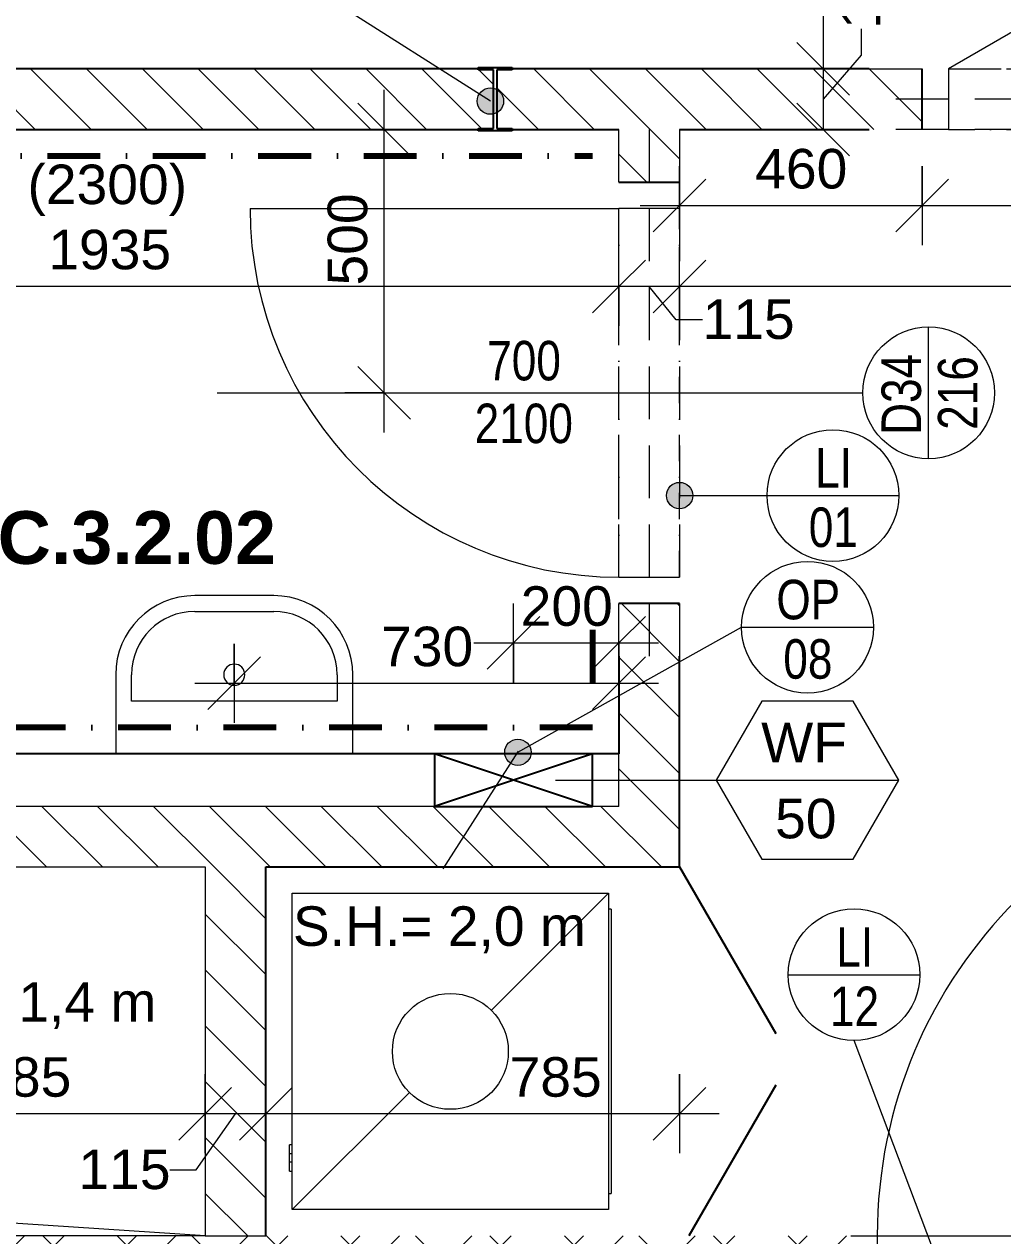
# Model space of a CAD drawing. Header units: millimetres. Extents: x -47276 to -6007, y -7799 to 11180.
# Drawn here: x -35903 to -34047, y -477 to 1823 of the extents above; entities that cross this region are included whole.
import ezdxf

# ---------------------------------------------------------------- set-up
doc = ezdxf.new("R2010")
doc.units = ezdxf.units.MM
for name, pattern in [('HA_Dash_3mm-S1mm', [150, 100, -50]), ('HA_DashDot_2_2mm-S0_6mm', [110, 50, -30, 0, -30]), ('HA_DashDot_4mm-S1mm', [200, 100, -50, 0, -50])]:
    doc.linetypes.add(name, pattern=pattern)
for name, color, linetype, lineweight in [('A-____-____-DIMS', 9, 'Continuous', 5), ('A-____-____-DIMS-50', 9, 'Continuous', 5), ('A-AREA-____-IDEN', 9, 'Continuous', 9), ('A-DETL-____-OTLN', 9, 'Continuous', 25), ('A-DETL-GENF-OTLN', 9, 'Continuous', 9), ('A-DOOR-____-IDEN', 9, 'Continuous', 9), ('A-DOOR-____-MCUT', 9, 'HA_DashDot_2_2mm-S0_6mm', 9), ('A-DOOR-____-OTLN', 9, 'Continuous', 9), ('A-DOOR-FRAM-MCUT', 9, 'Continuous', 9), ('A-GENM-____-HDLN', 9, 'HA_Dash_3mm-S1mm', 9), ('A-GENM-____-IDEN', 9, 'Continuous', 9), ('A-GENM-____-OTLN', 9, 'Continuous', 9), ('A-WALL-____-IDEN', 9, 'Continuous', 9), ('A-WALL-____-MCUT', 9, 'Continuous', 9), ('A-WALL-____-PATT', 9, 'Continuous', 25), ('E-ELEC-FIXT-OTLN', 9, 'Continuous', 9), ('G-____-____-TEXT', 9, 'Continuous', 5), ('I-WALL-____-MCUT', 9, 'Continuous', 25), ('P-SANR-FIXT-OTLN', 9, 'Continuous', 9), ('S-COLS-____-MCUT', 9, 'Continuous', 25), ('S-COLS-____-OTLN', 9, 'Continuous', 9)]:
    doc.layers.add(name, color=color, linetype=linetype, lineweight=lineweight)
doc.styles.add('Arial_1', font='arial.ttf', dxfattribs={"height": 75})
doc.styles.add('Arial_2', font='arial.ttf', dxfattribs={"width": 0.8, "height": 75})
doc.styles.add('Arial_B', font='arialbd.ttf', dxfattribs={"height": 100})
doc.dimstyles.new('Inner_Dimensions', dxfattribs={"dimscale": 304.8, "dimtxt": 76.519455, "dimasz": 0.328084, "dimexe": 0.246063, "dimexo": 0.0625, "dimgap": 0.032808, "dimtad": 1, "dimdec": 0, "dimzin": 0, "dimdsep": 46, "dimtxsty": 'Arial_1', "dimblk1": 'OBLIQUE', "dimblk2": 'OBLIQUE', "dimsah": 1, "dimcen": 0.09, "dimdle": 0.246063, "dimazin": 0, "dimtfac": 1, "dimtdec": 4, "dimtix": 1, "dimtmove": 0, "dimatfit": 3, "dimfxl": 0.246063, "dimfxlon": 1, "dimtvp": 1, "dimtolj": 1, "dimtzin": 0, "dimlwd": 9, "dimlwe": 9, "dimarcsym": 2})
doc.dimstyles.new('Inner_Dimensions_1', dxfattribs={"dimscale": 304.8, "dimtxt": 76.519455, "dimasz": 0.328084, "dimexe": 0.246063, "dimexo": 0.0625, "dimgap": 0.032808, "dimtad": 1, "dimdec": 0, "dimzin": 0, "dimdsep": 46, "dimtxsty": 'Arial_1', "dimblk1": 'OBLIQUE', "dimblk2": 'OBLIQUE', "dimsah": 1, "dimcen": 0.09, "dimdle": 0.246063, "dimazin": 0, "dimtfac": 1, "dimtdec": 4, "dimtix": 1, "dimtmove": 1, "dimatfit": 3, "dimfxl": 0.246063, "dimfxlon": 1, "dimtvp": 1, "dimtolj": 1, "dimtzin": 0, "dimlwd": 9, "dimlwe": 9, "dimarcsym": 2})
doc.dimstyles.new('Inner_Dimensions_2', dxfattribs={"dimscale": 304.8, "dimtxt": 76.519455, "dimasz": 0.328084, "dimexe": 0.246063, "dimexo": 0.0625, "dimgap": 0.032808, "dimtad": 1, "dimdec": 0, "dimzin": 0, "dimdsep": 46, "dimtxsty": 'Arial_1', "dimblk1": 'OBLIQUE', "dimblk2": 'OBLIQUE', "dimsah": 1, "dimcen": 0.09, "dimdle": 0.246063, "dimazin": 0, "dimtfac": 1, "dimtdec": 4, "dimtix": 1, "dimtmove": 2, "dimatfit": 3, "dimfxl": 0.246063, "dimfxlon": 1, "dimtvp": 1, "dimtolj": 1, "dimtzin": 0, "dimlwd": 9, "dimlwe": 9, "dimarcsym": 2})
pattern_1 = [(135, (0, 0), (-53.03301, -53.03301), [])]

# ---------------------------------------------------------------- blocks, each defined once
blk = doc.blocks.new('HA_DR_Double_Swing_Solid - In_BJ_1200x2100_800-1662813-DPS_3NP-C')
at = {"layer": 'A-DOOR-____-MCUT'}
for p, q in [((-600, 57.5), (600, 57.5)), ((-600, -57.5), (600, -57.5))]:
    blk.add_line(p, q, dxfattribs=at)
at = {"layer": 'A-DOOR-____-OTLN', "lineweight": 5}
for p, q in [((600, 857.5), (600, 57.5)), ((-253.6, 257.5), (-599.9, 57.5))]:
    blk.add_line(p, q, dxfattribs=at)
for centre, radius, start, end in [((600, 57.5), 800, 90, 180), ((-600, 57.5), 400, 360, 30)]:
    blk.add_arc(centre, radius, start, end, dxfattribs=at)
at = {"layer": 'A-DOOR-FRAM-MCUT'}
for p, q in [((-600, 57.5), (-600, -57.5)), ((600, -57.5), (600, 57.5))]:
    blk.add_line(p, q, dxfattribs=at)
blk = doc.blocks.new('HA_DR_Single_Swing_Solid - In_BJ_700x2100-2040355-DPS_3NP-C')
at = {"layer": 'A-DOOR-____-MCUT'}
for p, q in [((-350, 57.5), (350, 57.5)), ((-350, -57.5), (350, -57.5))]:
    blk.add_line(p, q, dxfattribs=at)
at = {"layer": 'A-DOOR-____-OTLN', "lineweight": 5}
blk.add_line((350, 757.5), (350, 57.5), dxfattribs=at)
blk.add_arc((350, 57.5), 700, 90, 180, dxfattribs=at)
at = {"layer": 'A-DOOR-FRAM-MCUT'}
for p, q in [((-350, 57.5), (-350, -57.5)), ((350, -57.5), (350, 57.5))]:
    blk.add_line(p, q, dxfattribs=at)
blk = doc.blocks.new('HA_GM_Shaft_Rectangle - Default-2056011-DPS_3NP-C')
at = {"layer": 'A-DETL-GENF-OTLN'}
for p, q in [((70, -70), (700, 0)), ((0, -1150), (70, -70))]:
    blk.add_line(p, q, dxfattribs=at)
at = {"layer": 'A-GENM-____-OTLN'}
for p, q in [((0, -1150), (0, 0)), ((0, 0), (700, 0)), ((700, 0), (700, -1150)), ((700, -1150), (0, -1150))]:
    blk.add_line(p, q, dxfattribs=at)
blk = doc.blocks.new('ABMV_WashBasin_Generic - 450x300-1903976-DPS_3NP-C')
at = {"layer": 'P-SANR-FIXT-OTLN'}
for p, q in [((200, 350), (50, 350)), ((50, 320), (200, 320)), ((-100, 200), (-100, 50)), ((-70, 150), (-70, 200)), ((320, 200), (320, 150)), ((350, 50), (350, 200)), ((320, 150), (-70, 150))]:
    blk.add_line(p, q, dxfattribs=at)
for centre, radius, start, end in [((50, 200), 150, 90, 180), ((200, 200), 150, 360, 90), ((50, 200), 120, 90, 180), ((200, 200), 120, 360, 90), ((125, 200), 20, 90, 270), ((125, 200), 20, 270, 90)]:
    blk.add_arc(centre, radius, start, end, dxfattribs=at)
blk = doc.blocks.new('R_bathroom_washing_machine - 600x600x900-1428203-DPS_3NP-C')
at = {"layer": 'E-ELEC-FIXT-OTLN'}
for p, q in [((77.5, 3.4), (677.5, 3.4)), ((77.5, -596.6), (77.5, 3.4)), ((77.5, 3.4), (299.7, -218.9)), ((107.5, 8.4), (647.5, 8.4)), ((107.5, 8.4), (107.5, 3.4)), ((647.5, 3.4), (647.5, 8.4)), ((677.5, 3.4), (677.5, -596.6)), ((455.3, -374.4), (677.5, -596.6)), ((677.5, -596.6), (77.5, -596.6)), ((554.7, -596.6), (554.7, -601.6)), ((572.2, -596.6), (572.2, -601.6)), ((587.2, -601.6), (587.2, -596.6)), ((604.7, -601.6), (604.7, -596.6)), ((572.1, -601.6), (554.7, -601.6)), ((579.7, -601.6), (572.4, -601.6)), ((586.9, -601.6), (579.7, -601.6)), ((604.7, -601.6), (587.2, -601.6))]:
    blk.add_line(p, q, dxfattribs=at)
blk.add_circle((377.5, -296.6), 110, dxfattribs=at)
blk = doc.blocks.new('HA_DR_Single_Swing_Solid - In_BJ_900x2100_Vstup-2040228-DPS_3NP-C')
at = {"layer": 'A-DOOR-____-MCUT'}
for p, q in [((-450, 125), (450, 125)), ((-450, -125), (450, -125))]:
    blk.add_line(p, q, dxfattribs=at)
at = {"layer": 'A-DOOR-____-OTLN', "lineweight": 5}
blk.add_line((450, 1025), (450, 125), dxfattribs=at)
at = {"layer": 'A-DOOR-____-OTLN'}
for p, q in [((-500, 125), (500, 125)), ((-500, -125), (500, -125))]:
    blk.add_line(p, q, dxfattribs=at)
at = {"layer": 'A-DOOR-____-OTLN', "lineweight": 5}
blk.add_arc((450, 125), 900, 90, 180, dxfattribs=at)
at = {"layer": 'A-DOOR-FRAM-MCUT'}
for p, q in [((-450, 125), (-450, -125)), ((450, -125), (450, 125))]:
    blk.add_line(p, q, dxfattribs=at)
blk = doc.blocks.new('HA_GM_Tiling_LineBased - Generic Tiles-1987006-DPS_3NP-C')
at = {"layer": 'A-GENM-____-OTLN', "linetype": 'HA_DashDot_4mm-S1mm', "lineweight": 80}
blk.add_line((50, -50), (235, -50), dxfattribs=at)
blk = doc.blocks.new('HA_GM_Tiling_LineBased - Generic Tiles-1987007-DPS_3NP-C')
at = {"layer": 'A-GENM-____-OTLN', "linetype": 'HA_DashDot_4mm-S1mm', "lineweight": 80}
blk.add_line((50, -50), (1885, -50), dxfattribs=at)
blk = doc.blocks.new('TB_Porotherm KP11_5_1500mm - TB_Porotherm KP11_5_1500mm-1870867-DPS_3NP-C')
at = {"layer": 'A-GENM-____-HDLN'}
for p, q in [((-750, 57.5), (750, 57.5)), ((-750, 0), (750, 0)), ((750, -57.5), (-750, -57.5))]:
    blk.add_line(p, q, dxfattribs=at)
blk = doc.blocks.new('TB_Porotherm KP11_5_1000mm - TB_Porotherm KP11_5_1000mm-1863649-DPS_3NP-C')
at = {"layer": 'A-GENM-____-HDLN'}
for p, q in [((-500, 57.5), (500, 57.5)), ((-500, 0), (500, 0)), ((500, -57.5), (-500, -57.5))]:
    blk.add_line(p, q, dxfattribs=at)
blk = doc.blocks.new('HA_sCO_I_Parallel - IPE 120-1977680-DPS_3NP-C')
at = {"layer": 'S-COLS-____-MCUT'}
for p, q in [((-32, 60), (32, 60)), ((-32, 55.6), (-32, 60)), ((-3.15, 55.6), (-32, 55.6)), ((-3.15, -55.6), (-3.15, 55.6)), ((3.15, 55.6), (3.15, -55.6)), ((32, 55.6), (3.15, 55.6)), ((32, 60), (32, 55.6)), ((-32, -55.6), (-3.15, -55.6)), ((-32, -60), (-32, -55.6)), ((32, -60), (-32, -60)), ((3.15, -55.6), (32, -55.6)), ((32, -55.6), (32, -60))]:
    blk.add_line(p, q, dxfattribs=at)
blk = doc.blocks.new('DIMBLOCK12-DPS_3NP-C')
at = {"layer": 'A-____-____-DIMS-50', "lineweight": 9}
for p, q in [((-34387.5, 4743.2), (-34437.5, 4793.2)), ((-34312.5, 4743.2), (-34462.5, 4743.2)), ((-34387.5, 4743.2), (-34387.5, 1738.2)), ((-34387.5, 4743.2), (-34337.5, 4693.2)), ((-34387.5, 4743.2), (-34312.5, 4743.2)), ((-34387.5, 1738.2), (-34437.5, 1788.2)), ((-34312.5, 1738.2), (-34462.5, 1738.2)), ((-34387.5, 1738.2), (-34337.5, 1688.2)), ((-34387.5, 1738.2), (-34312.5, 1738.2))]:
    blk.add_line(p, q, dxfattribs=at)
at = {"layer": 'A-____-____-DIMS-50', "color": 0, "lineweight": 9, "insert": (-34494.8, 3125.3), "char_height": 75, "width": 276.883, "attachment_point": 1, "rotation": 90, "line_spacing_factor": 0.941778, "style": 'Arial_1'}
blk.add_mtext('3005', dxfattribs=at)
blk = doc.blocks.new('_Oblique')
at = {"color": 0, "linetype": 'ByBlock', "lineweight": -2}
blk.add_line((-0.5, -0.5), (0.5, 0.5), dxfattribs=at)
blk = doc.blocks.new('DIMBLOCK13-DPS_3NP-C')
at = {"layer": 'A-____-____-DIMS-50', "lineweight": 9}
for p, q in [((-34315.4, 1814.1), (-34315.4, 1764.1)), ((-34387.5, 1738.2), (-34437.5, 1788.2)), ((-34315.4, 1764.1), (-34387.5, 1680.7)), ((-34312.5, 1738.2), (-34462.5, 1738.2)), ((-34387.5, 1738.2), (-34387.5, 1623.2)), ((-34387.5, 1738.2), (-34337.5, 1688.2)), ((-34387.5, 1738.2), (-34312.5, 1738.2)), ((-34387.5, 1623.2), (-34437.5, 1673.2)), ((-34312.5, 1623.2), (-34462.5, 1623.2)), ((-34387.5, 1623.2), (-34337.5, 1573.2)), ((-34387.5, 1623.2), (-34312.5, 1623.2))]:
    blk.add_line(p, q, dxfattribs=at)
at = {"layer": 'A-____-____-DIMS-50', "color": 0, "lineweight": 9, "insert": (-34353.9, 1814.1), "char_height": 75, "width": 207.662, "attachment_point": 1, "rotation": 90, "line_spacing_factor": 0.941778, "style": 'Arial_1'}
blk.add_mtext('115', dxfattribs=at)
blk = doc.blocks.new('DIMBLOCK18-DPS_3NP-C')
at = {"layer": 'A-____-____-DIMS-50', "lineweight": 9}
for p, q in [((-34659.9, 1250.3), (-34659.9, 1400.3)), ((-32699.9, 1250.3), (-32699.9, 1400.3)), ((-34659.9, 1325.3), (-34609.9, 1375.3)), ((-32699.9, 1325.3), (-32649.9, 1375.3)), ((-34659.9, 1325.3), (-34709.9, 1275.3)), ((-32624.9, 1325.3), (-34659.9, 1325.3)), ((-34659.9, 1325.3), (-34659.9, 1250.3)), ((-32699.9, 1325.3), (-32749.9, 1275.3)), ((-32699.9, 1325.3), (-32699.9, 1250.3))]:
    blk.add_line(p, q, dxfattribs=at)
at = {"layer": 'A-____-____-DIMS-50', "color": 0, "lineweight": 9, "insert": (-33940.4, 1432.7), "char_height": 75, "width": 276.883, "attachment_point": 1, "line_spacing_factor": 0.941778, "style": 'Arial_1'}
blk.add_mtext('1960', dxfattribs=at)
blk = doc.blocks.new('DIMBLOCK19-DPS_3NP-C')
at = {"layer": 'A-____-____-DIMS-50', "lineweight": 9}
for p, q in [((-34774.9, 1250.3), (-34774.9, 1400.3)), ((-34659.9, 1250.3), (-34659.9, 1400.3)), ((-34774.9, 1325.3), (-34724.9, 1375.3)), ((-34659.9, 1325.3), (-34609.9, 1375.3)), ((-34774.9, 1325.3), (-34824.9, 1275.3)), ((-34659.9, 1325.3), (-34774.9, 1325.3)), ((-34774.9, 1325.3), (-34774.9, 1250.3)), ((-34666.4, 1262), (-34717.4, 1325.3)), ((-34659.9, 1325.3), (-34709.9, 1275.3)), ((-34659.9, 1325.3), (-34659.9, 1250.3)), ((-34616.4, 1262), (-34666.4, 1262))]:
    blk.add_line(p, q, dxfattribs=at)
at = {"layer": 'A-____-____-DIMS-50', "color": 0, "lineweight": 9, "insert": (-34616.4, 1300.5), "char_height": 75, "width": 207.662, "attachment_point": 1, "line_spacing_factor": 0.941778, "style": 'Arial_1'}
blk.add_mtext('115', dxfattribs=at)
blk = doc.blocks.new('DIMBLOCK20-DPS_3NP-C')
at = {"layer": 'A-____-____-DIMS-50', "lineweight": 9}
for p, q in [((-36709.9, 1250.3), (-36709.9, 1400.3)), ((-34774.9, 1250.3), (-34774.9, 1400.3)), ((-36709.9, 1325.3), (-36659.9, 1375.3)), ((-34774.9, 1325.3), (-34724.9, 1375.3)), ((-36709.9, 1325.3), (-36759.9, 1275.3)), ((-34774.9, 1325.3), (-36709.9, 1325.3)), ((-36709.9, 1325.3), (-36709.9, 1250.3)), ((-34774.9, 1325.3), (-34824.9, 1275.3)), ((-34774.9, 1325.3), (-34774.9, 1250.3))]:
    blk.add_line(p, q, dxfattribs=at)
at = {"layer": 'A-____-____-DIMS-50', "color": 0, "lineweight": 9, "insert": (-35857.8, 1432.7), "char_height": 75, "width": 276.883, "attachment_point": 1, "line_spacing_factor": 0.941778, "style": 'Arial_1'}
blk.add_mtext('1935', dxfattribs=at)
blk = doc.blocks.new('DIMBLOCK25-DPS_3NP-C')
at = {"layer": 'A-____-____-DIMS-50', "lineweight": 9}
for p, q in [((-35444.9, -320.1), (-35444.9, -170.1)), ((-34659.9, -170.1), (-34659.9, -320.1)), ((-34659.9, -245.1), (-34659.9, -170.1)), ((-35444.9, -245.1), (-35394.9, -195.1)), ((-34659.9, -245.1), (-34609.9, -195.1)), ((-35444.9, -245.1), (-35494.9, -295.1)), ((-34584.9, -245.1), (-35444.9, -245.1)), ((-35444.9, -245.1), (-35444.9, -320.1)), ((-34659.9, -245.1), (-34709.9, -295.1))]:
    blk.add_line(p, q, dxfattribs=at)
at = {"layer": 'A-____-____-DIMS-50', "color": 0, "lineweight": 9, "insert": (-34982.5, -137.8), "char_height": 75, "width": 207.662, "attachment_point": 1, "line_spacing_factor": 0.941778, "style": 'Arial_1'}
blk.add_mtext('785', dxfattribs=at)
blk = doc.blocks.new('DIMBLOCK26-DPS_3NP-C')
at = {"layer": 'A-____-____-DIMS-50', "lineweight": 9}
for p, q in [((-35559.9, -320.1), (-35559.9, -170.1)), ((-35444.9, -320.1), (-35444.9, -170.1)), ((-35559.9, -245.1), (-35509.9, -195.1)), ((-35444.9, -245.1), (-35394.9, -195.1)), ((-35559.9, -245.1), (-35609.9, -295.1)), ((-35577.5, -351.7), (-35502.4, -245.1)), ((-35444.9, -245.1), (-35559.9, -245.1)), ((-35559.9, -245.1), (-35559.9, -320.1)), ((-35444.9, -245.1), (-35494.9, -295.1)), ((-35444.9, -245.1), (-35444.9, -320.1)), ((-35627.5, -351.7), (-35577.5, -351.7))]:
    blk.add_line(p, q, dxfattribs=at)
at = {"layer": 'A-____-____-DIMS-50', "color": 0, "lineweight": 9, "insert": (-35800.6, -313.2), "char_height": 75, "width": 207.662, "attachment_point": 1, "line_spacing_factor": 0.941778, "style": 'Arial_1'}
blk.add_mtext('115', dxfattribs=at)
blk = doc.blocks.new('DIMBLOCK27-DPS_3NP-C')
at = {"layer": 'A-____-____-DIMS-50', "lineweight": 9}
for p, q in [((-36244.9, -320.1), (-36244.9, -170.1)), ((-35559.9, -320.1), (-35559.9, -170.1)), ((-36244.9, -245.1), (-36194.9, -195.1)), ((-35559.9, -245.1), (-35509.9, -195.1)), ((-36244.9, -245.1), (-36294.9, -295.1)), ((-35559.9, -245.1), (-36244.9, -245.1)), ((-36244.9, -245.1), (-36244.9, -320.1)), ((-35559.9, -245.1), (-35609.9, -295.1)), ((-35559.9, -245.1), (-35559.9, -320.1))]:
    blk.add_line(p, q, dxfattribs=at)
at = {"layer": 'A-____-____-DIMS-50', "color": 0, "lineweight": 9, "insert": (-35988.9, -137.8), "char_height": 75, "width": 207.662, "attachment_point": 1, "line_spacing_factor": 0.941778, "style": 'Arial_1'}
blk.add_mtext('685', dxfattribs=at)
blk = doc.blocks.new('HA_TAG_Door_TypeMark_wDimensions - Scale50_Right with Bouble-921060-DPS_3NP-C')
at = {"layer": 'A-DOOR-____-IDEN'}
for p, q in [((0, 5), (0, -19.5)), ((-2.5, -22), (2.5, -22))]:
    blk.add_line(p, q, dxfattribs=at)
blk.add_circle((0, -22), 2.5, dxfattribs=at)
blk = doc.blocks.new('HA_TAG_WA_Partitions - Group _ Type Mark-556634-DPS_3NP-C')
at = {"layer": 'A-WALL-____-IDEN'}
for p, q in [((-1.732, 3), (-3.464, 0)), ((1.732, 3), (-1.732, 3)), ((3.464, 0), (1.732, 3)), ((-3.464, 0), (3.464, 0)), ((-3.464, 0), (-1.732, -3)), ((1.732, -3), (3.464, 0)), ((-1.732, -3), (1.732, -3))]:
    blk.add_line(p, q, dxfattribs=at)
blk = doc.blocks.new('DIMBLOCK149-DPS_3NP-C')
at = {"layer": 'A-____-____-DIMS-50', "lineweight": 9}
for p, q in [((-34659.9, 1553.7), (-34659.9, 1403.7)), ((-34659.9, 1478.7), (-34659.9, 1553.7)), ((-34199.9, 1553.7), (-34199.9, 1403.7)), ((-34199.9, 1478.7), (-34199.9, 1553.7)), ((-34659.9, 1478.7), (-34609.9, 1528.7)), ((-34199.9, 1478.7), (-34149.9, 1528.7)), ((-34734.9, 1478.7), (-34199.9, 1478.7)), ((-34659.9, 1478.7), (-34709.9, 1428.7)), ((-34199.9, 1478.7), (-34249.9, 1428.7))]:
    blk.add_line(p, q, dxfattribs=at)
at = {"layer": 'A-____-____-DIMS-50', "color": 0, "lineweight": 9, "insert": (-34516.4, 1586.1), "char_height": 75, "width": 207.662, "attachment_point": 1, "line_spacing_factor": 0.941778, "style": 'Arial_1'}
blk.add_mtext('460', dxfattribs=at)
blk = doc.blocks.new('DIMBLOCK150-DPS_3NP-C')
at = {"layer": 'A-____-____-DIMS-50', "lineweight": 9}
for p, q in [((-34199.9, 1553.7), (-34199.9, 1403.7)), ((-34199.9, 1478.7), (-34199.9, 1553.7)), ((-32899.9, 1553.7), (-32899.9, 1403.7)), ((-32899.9, 1478.7), (-32899.9, 1553.7)), ((-34199.9, 1478.7), (-34149.9, 1528.7)), ((-32899.9, 1478.7), (-32849.9, 1528.7)), ((-34199.9, 1478.7), (-34249.9, 1428.7)), ((-34199.9, 1478.7), (-32899.9, 1478.7)), ((-32899.9, 1478.7), (-32949.9, 1428.7))]:
    blk.add_line(p, q, dxfattribs=at)
at = {"layer": 'A-____-____-DIMS-50', "color": 0, "lineweight": 9, "insert": (-33530.6, 1586.1), "char_height": 75, "width": 276.883, "attachment_point": 1, "line_spacing_factor": 0.941778, "style": 'Arial_1'}
blk.add_mtext('1300', dxfattribs=at)
blk = doc.blocks.new('DIMBLOCK152-DPS_3NP-C')
at = {"layer": 'A-____-____-DIMS-50', "lineweight": 9}
for p, q in [((-35220.3, 1048.2), (-35220.3, 1698.2)), ((-35220.3, 1623.2), (-35270.3, 1673.2)), ((-35295.3, 1623.2), (-35145.3, 1623.2)), ((-35220.3, 1623.2), (-35295.3, 1623.2)), ((-35220.3, 1623.2), (-35170.3, 1573.2)), ((-35220.3, 1123.2), (-35270.3, 1173.2)), ((-35295.3, 1123.2), (-35145.3, 1123.2)), ((-35220.3, 1123.2), (-35295.3, 1123.2)), ((-35220.3, 1123.2), (-35170.3, 1073.2))]:
    blk.add_line(p, q, dxfattribs=at)
at = {"layer": 'A-____-____-DIMS-50', "color": 0, "lineweight": 9, "insert": (-35327.7, 1327), "char_height": 75, "width": 207.662, "attachment_point": 1, "rotation": 90, "line_spacing_factor": 0.941778, "style": 'Arial_1'}
blk.add_mtext('500', dxfattribs=at)
blk = doc.blocks.new('HA_TAG_GM_Products - Generic-588599-DPS_3NP-C')
at = {"layer": 'A-GENM-____-IDEN'}
blk.add_line((-2.5, 0), (2.5, 0), dxfattribs=at)
blk.add_circle((0, 0), 2.5, dxfattribs=at)
blk = doc.blocks.new('DIMBLOCK239-DPS_3NP-C')
at = {"layer": 'A-____-____-DIMS-50', "lineweight": 9}
for p, q in [((-35504.9, 647), (-35504.9, 497)), ((-35504.9, 572), (-35504.9, 647)), ((-34774.9, 647), (-34774.9, 497)), ((-34774.9, 572), (-34774.9, 647)), ((-35504.9, 572), (-35454.9, 622)), ((-34774.9, 572), (-34724.9, 622)), ((-35579.9, 572), (-34699.9, 572)), ((-35504.9, 572), (-35554.9, 522)), ((-34774.9, 572), (-34824.9, 522))]:
    blk.add_line(p, q, dxfattribs=at)
at = {"layer": 'A-____-____-DIMS-50', "color": 0, "lineweight": 9, "insert": (-35226.4, 679.3), "char_height": 75, "width": 207.662, "attachment_point": 1, "line_spacing_factor": 0.941778, "style": 'Arial_1'}
blk.add_mtext('730', dxfattribs=at)
blk = doc.blocks.new('DIMBLOCK247-DPS_3NP-C')
at = {"layer": 'A-____-____-DIMS-50', "lineweight": 9}
for p, q in [((-34975.1, 573.6), (-34975.1, 723.6)), ((-34774.9, 573.6), (-34774.9, 723.6)), ((-34975.1, 648.6), (-34925.1, 698.6)), ((-34774.9, 648.6), (-34724.9, 698.6)), ((-35050.1, 648.6), (-34699.9, 648.6)), ((-34975.1, 648.6), (-35025.1, 598.6)), ((-34975.1, 648.6), (-34975.1, 573.6)), ((-34774.9, 648.6), (-34824.9, 598.6)), ((-34774.9, 648.6), (-34774.9, 573.6))]:
    blk.add_line(p, q, dxfattribs=at)
at = {"layer": 'A-____-____-DIMS-50', "color": 0, "lineweight": 9, "insert": (-34961.5, 756), "char_height": 75, "width": 207.662, "attachment_point": 1, "line_spacing_factor": 0.941778, "style": 'Arial_1'}
blk.add_mtext('200', dxfattribs=at)

msp = doc.modelspace()

# ---------------------------------------------------------------- hatches: boundary and pattern name
at = {"layer": 'A-GENM-____-IDEN'}
h = msp.add_hatch(color=256, dxfattribs=at)
edge = h.paths.add_edge_path()
edge.add_arc((-35018.8, 1676.9), 25, 0, 360)
h = msp.add_hatch(color=256, dxfattribs=at)
edge = h.paths.add_edge_path()
edge.add_arc((-34659.9, 928.2), 25, 0, 360)
h = msp.add_hatch(color=256, dxfattribs=at)
edge = h.paths.add_edge_path()
edge.add_arc((-34966.8, 440.9), 25, 0, 360)
at = {"layer": 'A-WALL-____-PATT', "lineweight": 5}
h = msp.add_hatch(dxfattribs=at)
h.set_pattern_fill('FP_4', color=256, style=0, pattern_type=2)
h.set_pattern_definition(pattern_1)
h.paths.add_polyline_path([(-32799.9, 1623.2), (-32699.9, 1623.2), (-32699.9, 1738.2), (-32899.9, 1738.2), (-32899.9, 1623.2)])
h.paths.add_polyline_path([(-34199.9, 1623.2), (-34199.9, 1738.2), (-34977.9, 1738.2), (-34977.9, 1736.3), (-35006.8, 1736.3), (-35006.8, 1625.1), (-34977.9, 1625.1), (-34977.9, 1623.2), (-34659.9, 1623.2)])
h.paths.add_polyline_path([(-35041.9, 1623.2), (-35041.9, 1625.1), (-35013.1, 1625.1), (-35013.1, 1736.3), (-35041.9, 1736.3), (-35041.9, 1738.2), (-36709.9, 1738.2), (-36709.9, 1623.2)])
h = msp.add_hatch(dxfattribs=at)
h.set_pattern_fill('FP_4', color=256, style=0, pattern_type=2)
h.set_pattern_definition(pattern_1)
h.paths.add_polyline_path([(-34659.9, 338.2), (-34659.9, 723.2), (-34774.9, 723.2), (-34774.9, 338.2)])
h.paths.add_polyline_path([(-34774.9, 1523.2), (-34659.9, 1523.2), (-34659.9, 1623.2), (-34774.9, 1623.2)])
h = msp.add_hatch(dxfattribs=at)
h.set_pattern_fill('FP_4', color=256, style=0, pattern_type=2)
h.set_pattern_definition(pattern_1)
h.paths.add_polyline_path([(-36244.9, 223.2), (-34659.9, 223.2), (-34659.9, 338.2), (-36384.9, 338.2), (-36384.9, 223.2), (-36359.9, 223.2)])
h.paths.add_polyline_path([(-36684.9, 223.2), (-36684.9, 338.2), (-36709.9, 338.2), (-36709.9, 223.2)])
h = msp.add_hatch(dxfattribs=at)
h.set_pattern_fill('FP_4', color=256, style=0, pattern_type=2)
h.set_pattern_definition(pattern_1)
h.paths.add_polyline_path([(-35559.9, -476.8), (-35444.9, -476.8), (-35444.9, 223.2), (-35559.9, 223.2), (-35559.9, -71.2)])
h = msp.add_hatch(dxfattribs=at)
h.set_pattern_fill('FP_1', color=256, style=0, pattern_type=2)
h.set_pattern_definition([(45, (0, 0), (-106.066, 106.066), []), (45, (75, 0), (-106.066, 106.066), []), (315, (0, 0), (70.71068, 70.71068), [])])
h.paths.add_polyline_path([(-32699.9, -726.8), (-32699.9, -476.8), (-33334.9, -476.8), (-33334.9, -726.8)])
h.paths.add_polyline_path([(-34334.9, -726.8), (-34334.9, -476.8), (-38924.9, -476.8), (-38924.9, -726.8), (-34700, -726.8)])
h.paths.add_polyline_path([(-40333.9, -726.8), (-39924.9, -726.8), (-39924.9, -476.8), (-41009.9, -476.8), (-41009.9, -726.8), (-40474.9, -726.8)])

# ---------------------------------------------------------------- linework, layer by layer
at = {"layer": 'A-DETL-____-OTLN'}
for p, q in [((-34825.1, 438.2), (-35125.1, 438.2)), ((-35125.1, 438.2), (-35125.1, 338.2)), ((-34825.1, 438.2), (-35125.1, 338.2)), ((-34825.1, 338.2), (-35125.1, 438.2)), ((-34825.1, 338.2), (-34825.1, 438.2)), ((-35125.1, 338.2), (-34825.1, 338.2)), ((-34659.9, 223.2), (-34477.4, -92.9)), ((-34477.4, -190.7), (-34642.6, -476.8))]:
    msp.add_line(p, q, dxfattribs=at)
at = {"layer": 'A-GENM-____-IDEN'}
for p, q in [((-35018.8, 1676.9), (-35318.2, 1866.4)), ((-34659.9, 928.2), (-34494, 928.2)), ((-34966.8, 440.9), (-34542.2, 678.2)), ((-34163, -545.1), (-34328.9, -106.2))]:
    msp.add_line(p, q, dxfattribs=at)
for centre in [(-35018.8, 1676.9), (-34659.9, 928.2), (-34966.8, 440.9)]:
    msp.add_circle(centre, 25, dxfattribs=at)
at = {"layer": 'A-WALL-____-IDEN'}
msp.add_line((-34895.6, 388.2), (-34590.4, 388.2), dxfattribs=at)
at = {"layer": 'A-WALL-____-MCUT'}
for p, q in [((-34774.9, 338.2), (-34774.9, 438.2)), ((-34774.9, 338.2), (-36384.9, 338.2)), ((-35559.9, -476.8), (-35444.9, -476.8))]:
    msp.add_line(p, q, dxfattribs=at)
at = {"layer": 'G-____-____-TEXT', "color": 10, "lineweight": 9}
msp.add_line((-34966.5, 443.1), (-35109.2, 219.4), dxfattribs=at)
at = {"layer": 'I-WALL-____-MCUT'}
for p, q in [((-35041.9, 1738.2), (-36709.9, 1738.2)), ((-34300, 1738.2), (-34977.9, 1738.2)), ((-34199.9, 1623.2), (-34199.9, 1738.2)), ((-36709.9, 1623.2), (-35041.9, 1623.2)), ((-34977.9, 1623.2), (-34774.9, 1623.2)), ((-34659.9, 1623.2), (-34300, 1623.2)), ((-34774.9, 1523.2), (-34659.9, 1523.2)), ((-34659.9, 723.2), (-34774.9, 723.2)), ((-34774.9, 623.2), (-34774.9, 438.2)), ((-34659.9, 223.2), (-34659.9, 623.2)), ((-34774.9, 438.2), (-36709.9, 438.2)), ((-35444.9, 223.2), (-34659.9, 223.2)), ((-35444.9, -476.8), (-35444.9, 223.2))]:
    msp.add_line(p, q, dxfattribs=at)

# ---------------------------------------------------------------- block references
at = {"layer": 'A-DOOR-____-IDEN', "xscale": 49.99999999999998, "yscale": 49.99999999999998, "zscale": 49.99999999999998, "rotation": 89.99999999999997}
msp.add_blockref('HA_TAG_Door_TypeMark_wDimensions - Scale50_Right with Bouble-921060-DPS_3NP-C', (-35287.4, 1123.2), dxfattribs=at)
at = {"layer": 'A-DOOR-____-OTLN'}
for name, p in [('HA_DR_Double_Swing_Solid - In_BJ_1200x2100_800-1662813-DPS_3NP-C', (-33549.9, 1680.7)), ('HA_DR_Single_Swing_Solid - In_BJ_900x2100_Vstup-2040228-DPS_3NP-C', (-33834.9, -601.8))]:
    msp.add_blockref(name, p, dxfattribs=at)
at = {"layer": 'A-DOOR-____-OTLN', "rotation": 90.00000000000021}
msp.add_blockref('HA_DR_Single_Swing_Solid - In_BJ_700x2100-2040355-DPS_3NP-C', (-34717.4, 1123.2), dxfattribs=at)
at = {"layer": 'A-GENM-____-IDEN', "xscale": 49.99999999999998, "yscale": 49.99999999999998, "zscale": 49.99999999999998}
for p in [(-34369, 928.2), (-34417.2, 678.2), (-34328.9, 18.8)]:
    msp.add_blockref('HA_TAG_GM_Products - Generic-588599-DPS_3NP-C', p, dxfattribs=at)
at = {"layer": 'A-GENM-____-OTLN'}
for name, p, rotation in [('TB_Porotherm KP11_5_1500mm - TB_Porotherm KP11_5_1500mm-1870867-DPS_3NP-C', (-33549.9, 1680.7), 180), ('TB_Porotherm KP11_5_1000mm - TB_Porotherm KP11_5_1000mm-1863649-DPS_3NP-C', (-34717.4, 1123.2), 269.9999999999993)]:
    msp.add_blockref(name, p, dxfattribs=dict(at, rotation=rotation))
at = {"layer": 'A-GENM-____-OTLN', "linetype": 'HA_DashDot_4mm-S1mm', "lineweight": 80}
msp.add_blockref('HA_GM_Tiling_LineBased - Generic Tiles-1987007-DPS_3NP-C', (-36709.9, 1623.2), dxfattribs=at)
for name, p, rotation in [('HA_GM_Tiling_LineBased - Generic Tiles-1987006-DPS_3NP-C', (-34774.9, 723.2), 270), ('HA_GM_Tiling_LineBased - Generic Tiles-1987007-DPS_3NP-C', (-34774.9, 438.2), 180)]:
    msp.add_blockref(name, p, dxfattribs=dict(at, rotation=rotation))
at = {"layer": 'A-GENM-____-OTLN', "lineweight": 5, "rotation": 89.9999999999996}
msp.add_blockref('HA_GM_Shaft_Rectangle - Default-2056011-DPS_3NP-C', (-36709.9, -476.8), dxfattribs=at)
at = {"layer": 'A-WALL-____-IDEN', "xscale": 49.99999999999998, "yscale": 49.99999999999998, "zscale": 49.99999999999998}
msp.add_blockref('HA_TAG_WA_Partitions - Group _ Type Mark-556634-DPS_3NP-C', (-34417.2, 388.2), dxfattribs=at)
at = {"layer": 'E-ELEC-FIXT-OTLN', "rotation": 269.9999999999994}
msp.add_blockref('R_bathroom_washing_machine - 600x600x900-1428203-DPS_3NP-C', (-34798.3, 250.7), dxfattribs=at)
at = {"layer": 'P-SANR-FIXT-OTLN'}
msp.add_blockref('ABMV_WashBasin_Generic - 450x300-1903976-DPS_3NP-C', (-35629.9, 388.2), dxfattribs=at)
at = {"layer": 'S-COLS-____-OTLN', "rotation": 180}
msp.add_blockref('HA_sCO_I_Parallel - IPE 120-1977680-DPS_3NP-C', (-35009.9, 1680.7), dxfattribs=at)

# ---------------------------------------------------------------- texts
at = {"layer": 'A-AREA-____-IDEN', "lineweight": 5, "insert": (-35953.8, 898.5), "char_height": 100, "width": 653.375, "attachment_point": 1, "style": 'Arial_B'}
msp.add_mtext('C.3.2.02', dxfattribs=at)
at = {"layer": 'A-DOOR-____-IDEN', "lineweight": 5, "char_height": 75, "attachment_point": 1, "style": 'Arial_2'}
for s, insert, width in [('700', (-35025, 1221.8), 173.164), ('2100', (-35048.8, 1102.7), 230.886)]:
    msp.add_mtext(s, dxfattribs=dict(at, insert=insert, width=width))
at = {"layer": 'A-DOOR-____-IDEN', "lineweight": 5, "char_height": 75, "attachment_point": 1, "rotation": 90, "style": 'Arial_2'}
for s, insert, width in [('D34', (-34276.8, 1043.4), 189.198), ('216', (-34169.7, 1053), 173.164)]:
    msp.add_mtext(s, dxfattribs=dict(at, insert=insert, width=width))
at = {"layer": 'A-GENM-____-IDEN', "lineweight": 5, "char_height": 75, "attachment_point": 1}
for s, insert, width, style in [('(2300)', (-35897.3, 1556.4), 376.793, 'Arial_1'), ('LI', (-34402.8, 1018.3), 86.582, 'Arial_2'), ('01', (-34414.8, 905.6), 115.443, 'Arial_2'), ('OP', (-34476.3, 768.3), 147.51, 'Arial_2'), ('08', (-34463.1, 655.6), 115.443, 'Arial_2'), ('LI', (-34362.7, 108.9), 86.582, 'Arial_2'), ('12', (-34374.7, -3.9), 115.443, 'Arial_2')]:
    msp.add_mtext(s, dxfattribs=dict(at, insert=insert, width=width, style=style))
at = {"layer": 'A-WALL-____-IDEN', "lineweight": 5, "char_height": 75, "attachment_point": 1, "style": 'Arial_1'}
for s, insert, width in [('WF', (-34505.2, 497.1), 208.439), ('50', (-34478.7, 352.6), 144.304)]:
    msp.add_mtext(s, dxfattribs=dict(at, insert=insert, width=width))
at = {"layer": 'G-____-____-TEXT', "color": 7, "lineweight": 9, "char_height": 75, "width": 685.443, "attachment_point": 1, "style": 'Arial_1'}
for s, insert in [('S.H.= 2,0 m', (-35393.7, 148.5)), ('S.H.= 1,4 m', (-36208.7, 4.5))]:
    msp.add_mtext(s, dxfattribs=dict(at, insert=insert))

# ---------------------------------------------------------------- dimensions: what is measured, and where the dimension line sits
at = {"layer": 'A-____-____-DIMS', "lineweight": 9}
dim = msp.add_linear_dim(base=(-34387.5, 1738.2), p1=(-34312.5, 4743.2), p2=(-34312.5, 1738.2), angle=90, dimstyle='Inner_Dimensions', override={"dimpost": '<>', "dimfxl": 3005}, dxfattribs=at)
dim.commit()
dim.dimension.update_dxf_attribs({"geometry": 'DIMBLOCK12-DPS_3NP-C', "text_midpoint": (-34435.8, 3240.7)})
for base, p1, p2, dimstyle, override, picture, middle in [((-34387.5, 1623.2), (-34312.5, 1738.2), (-34312.5, 1623.2), 'Inner_Dimensions_1', {"dimpost": '<>', "dimfxl": 115}, 'DIMBLOCK13-DPS_3NP-C', (-34303.9, 1917.9)), ((-35220.3, 1623.2), (-35295.3, 1123.2), (-35295.3, 1623.2), 'Inner_Dimensions_2', {"dimpost": '<>', "dimfxl": 500}, 'DIMBLOCK152-DPS_3NP-C', (-35277.7, 1430.8))]:
    dim = msp.add_linear_dim(base=base, p1=p1, p2=p2, angle=90, dimstyle=dimstyle, override=override, dxfattribs=at)
    dim.commit()
    dim.dimension.update_dxf_attribs({"geometry": picture, "text_midpoint": middle, "dimtype": 160, "text_rotation": 90})
for base, p1, p2, override, picture, middle in [((-34199.9, 1478.7), (-34659.9, 1553.7), (-34199.9, 1553.7), {"dimpost": '<>', "dimfxl": 460}, 'DIMBLOCK149-DPS_3NP-C', (-34429.9, 1527)), ((-36709.9, 1325.3), (-34774.9, 1250.3), (-36709.9, 1250.3), {"dimpost": '<>', "dimfxl": 1935}, 'DIMBLOCK20-DPS_3NP-C', (-35742.4, 1373.6)), ((-34774.9, 648.6), (-34975.1, 573.6), (-34774.9, 573.6), {"dimpost": '<>', "dimfxl": 200.243569}, 'DIMBLOCK247-DPS_3NP-C', (-34875, 696.9)), ((-34774.9, 572), (-35504.9, 647), (-34774.9, 647), {"dimpost": '<>', "dimfxl": 730}, 'DIMBLOCK239-DPS_3NP-C', (-35139.9, 620.3)), ((-36244.9, -245.1), (-35559.9, -320.1), (-36244.9, -320.1), {"dimpost": '<>', "dimfxl": 685}, 'DIMBLOCK27-DPS_3NP-C', (-35902.4, -196.9))]:
    dim = msp.add_linear_dim(base=base, p1=p1, p2=p2, dimstyle='Inner_Dimensions', override=override, dxfattribs=at)
    dim.commit()
    dim.dimension.update_dxf_attribs({"geometry": picture, "text_midpoint": middle})
for base, p1, p2, dimstyle, override, picture, middle in [((-32899.9, 1478.7), (-34199.9, 1553.7), (-32899.9, 1553.7), 'Inner_Dimensions_2', {"dimpost": '<>', "dimfxl": 1300}, 'DIMBLOCK150-DPS_3NP-C', (-33392.2, 1536.1)), ((-34774.9, 1325.3), (-34659.9, 1250.3), (-34774.9, 1250.3), 'Inner_Dimensions_1', {"dimpost": '<>', "dimfxl": 115}, 'DIMBLOCK19-DPS_3NP-C', (-34512.5, 1250.5)), ((-35559.9, -245.1), (-35444.9, -320.1), (-35559.9, -320.1), 'Inner_Dimensions_1', {"dimpost": '<>', "dimfxl": 115}, 'DIMBLOCK26-DPS_3NP-C', (-35696.7, -363.2))]:
    dim = msp.add_linear_dim(base=base, p1=p1, p2=p2, dimstyle=dimstyle, override=override, dxfattribs=at)
    dim.commit()
    dim.dimension.update_dxf_attribs({"geometry": picture, "text_midpoint": middle, "dimtype": 160})
for base, p1, p2, override, picture, middle in [((-34659.9, 1325.3), (-32699.9, 1250.3), (-34659.9, 1250.3), {"dimpost": '<>', "dimfxl": 1960}, 'DIMBLOCK18-DPS_3NP-C', (-33801.9, 1382.7)), ((-35444.9, -245.1), (-34659.9, -170.1), (-35444.9, -320.1), {"dimpost": '<>', "dimfxl": 799.202728}, 'DIMBLOCK25-DPS_3NP-C', (-34878.7, -187.8))]:
    dim = msp.add_linear_dim(base=base, p1=p1, p2=p2, dimstyle='Inner_Dimensions_2', override=override, dxfattribs=at)
    dim.commit()
    dim.dimension.update_dxf_attribs({"geometry": picture, "text_midpoint": middle, "dimtype": 160, "text_rotation": 360})

doc.saveas('drawing.dxf')
